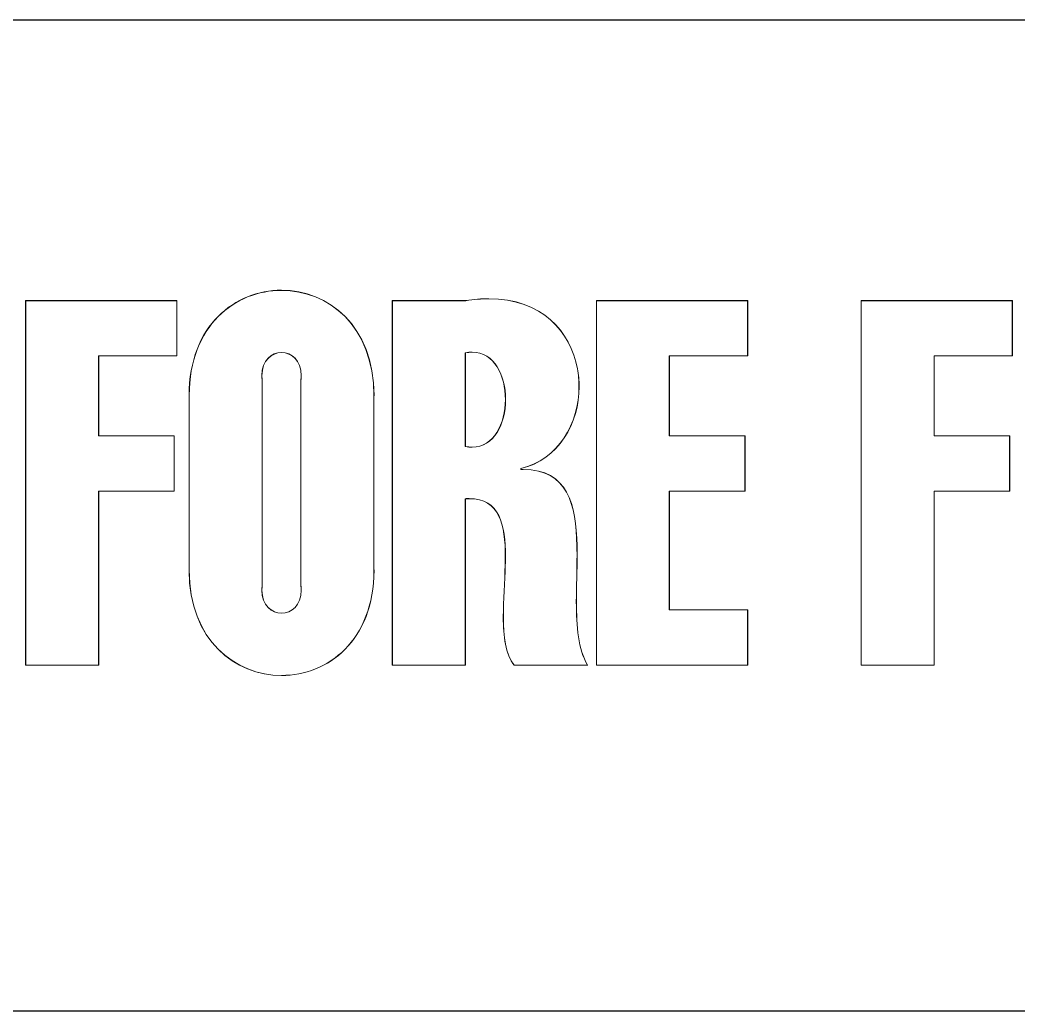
# Model space of a CAD drawing. Header units: millimetres. Extents: x 91 to 221, y -150 to -120.
# Drawn here: x 156.06 to 186.27, y -149.99 to -119.99 of the extents above; entities that cross this region are included whole.
import ezdxf

# ---------------------------------------------------------------- set-up
doc = ezdxf.new("R2010")
doc.units = ezdxf.units.MM
doc.header["$MEASUREMENT"] = 0
doc.layers.add('Layer 1', color=7, linetype='Continuous', lineweight=0)

# ---------------------------------------------------------------- blocks, each defined once
blk = doc.blocks.new('Block_0')
at = {"layer": 'Layer 1'}
h = blk.add_hatch(color=1, dxfattribs=at)
h.dxf.hatch_style = 2
edge = h.paths.add_edge_path()
edge.add_spline(control_points=[(217.318, -149.993), (217.318, -149.993), (217.318, -149.991), (217.318, -149.991), (217.318, -149.991), (155.696, -149.991), (155.696, -149.991), (155.696, -149.991), (94.074, -149.991), (94.074, -149.991), (93.142, -149.991), (92.298, -149.613), (91.687, -149.002), (91.076, -148.391), (90.698, -147.547), (90.698, -146.615), (90.698, -146.615), (90.698, -134.993), (90.698, -134.993), (90.698, -134.993), (90.698, -123.371), (90.698, -123.371), (90.698, -122.438), (91.076, -121.594), (91.687, -120.983), (92.298, -120.372), (93.142, -119.995), (94.074, -119.995), (94.074, -119.995), (155.696, -119.995), (155.696, -119.995), (155.696, -119.995), (217.318, -119.995), (217.318, -119.995), (218.251, -119.995), (219.095, -120.372), (219.705, -120.983), (220.316, -121.594), (220.694, -122.438), (220.694, -123.371), (220.694, -123.371), (220.694, -134.993), (220.694, -134.993), (220.694, -134.993), (220.694, -146.615), (220.694, -146.615), (220.694, -147.547), (220.316, -148.391), (219.705, -149.002), (219.095, -149.613), (218.251, -149.991), (217.318, -149.991), (217.318, -149.991), (217.318, -149.993), (217.318, -149.993), (217.318, -149.993), (217.318, -149.995), (217.318, -149.995), (218.251, -149.995), (219.096, -149.616), (219.708, -149.005), (220.32, -148.393), (220.698, -147.548), (220.698, -146.615), (220.698, -146.615), (220.698, -134.993), (220.698, -134.993), (220.698, -134.993), (220.698, -123.371), (220.698, -123.371), (220.698, -122.437), (220.32, -121.592), (219.708, -120.981), (219.096, -120.369), (218.251, -119.991), (217.318, -119.991), (217.318, -119.991), (155.696, -119.991), (155.696, -119.991), (155.696, -119.991), (94.074, -119.991), (94.074, -119.991), (93.141, -119.991), (92.296, -120.369), (91.684, -120.981), (91.073, -121.592), (90.694, -122.437), (90.694, -123.371), (90.694, -123.371), (90.694, -134.993), (90.694, -134.993), (90.694, -134.993), (90.694, -146.615), (90.694, -146.615), (90.694, -147.548), (91.073, -148.393), (91.684, -149.005), (92.296, -149.616), (93.141, -149.995), (94.074, -149.995), (94.074, -149.995), (155.696, -149.995), (155.696, -149.995), (155.696, -149.995), (217.318, -149.995), (217.318, -149.995), (217.318, -149.995), (217.318, -149.993), (217.318, -149.993)], knot_values=[0, 0, 0, 0, 1, 1, 1, 2, 2, 2, 3, 3, 3, 4, 4, 4, 5, 5, 5, 6, 6, 6, 7, 7, 7, 8, 8, 8, 9, 9, 9, 10, 10, 10, 11, 11, 11, 12, 12, 12, 13, 13, 13, 14, 14, 14, 15, 15, 15, 16, 16, 16, 17, 17, 17, 18, 18, 18, 19, 19, 19, 20, 20, 20, 21, 21, 21, 22, 22, 22, 23, 23, 23, 24, 24, 24, 25, 25, 25, 26, 26, 26, 27, 27, 27, 28, 28, 28, 29, 29, 29, 30, 30, 30, 31, 31, 31, 32, 32, 32, 33, 33, 33, 34, 34, 34, 35, 35, 35, 36, 36, 36, 36], degree=3, periodic=0)
h = blk.add_hatch(color=174, dxfattribs=at)
h.dxf.hatch_style = 2
edge = h.paths.add_edge_path()
edge.add_spline(control_points=[(163.393, -137.105), (163.393, -137.105), (163.392, -137.105), (163.392, -137.105), (163.386, -137.155), (163.383, -137.203), (163.383, -137.249), (163.383, -137.717), (163.681, -137.953), (163.979, -137.953), (163.979, -137.953), (163.98, -137.953), (163.98, -137.953), (164.278, -137.952), (164.575, -137.718), (164.575, -137.25), (164.575, -137.204), (164.572, -137.155), (164.566, -137.104), (164.566, -137.104), (164.566, -137.103), (164.566, -137.103), (164.566, -137.103), (164.565, -137.103), (164.565, -137.103), (164.565, -137.103), (164.565, -137.105), (164.565, -137.105), (164.565, -137.105), (164.566, -137.104), (164.566, -137.104), (164.566, -137.104), (164.565, -137.103), (164.565, -137.103), (164.565, -137.103), (164.565, -137.105), (164.565, -137.105), (164.565, -137.105), (164.566, -137.104), (164.566, -137.104), (164.566, -137.104), (164.566, -137.042), (164.566, -136.931), (164.566, -136.485), (164.566, -135.245), (164.566, -134.005), (164.566, -133.23), (164.566, -132.455), (164.566, -131.874), (164.566, -131.293), (164.566, -130.907), (164.566, -130.906), (164.572, -130.855), (164.575, -130.807), (164.575, -130.761), (164.575, -130.293), (164.277, -130.058), (163.979, -130.058), (163.979, -130.058), (163.978, -130.058), (163.978, -130.058), (163.68, -130.058), (163.383, -130.292), (163.383, -130.761), (163.383, -130.807), (163.385, -130.855), (163.392, -130.906), (163.392, -130.906), (163.392, -131.293), (163.392, -131.874), (163.392, -132.456), (163.392, -133.23), (163.392, -134.005), (163.392, -135.555), (163.392, -137.105), (163.392, -137.105), (163.392, -137.105), (163.393, -137.105), (163.393, -137.105), (163.393, -137.105), (163.395, -137.105), (163.395, -137.105), (163.395, -137.105), (163.395, -135.555), (163.395, -134.005), (163.395, -133.23), (163.395, -132.455), (163.395, -131.874), (163.395, -131.584), (163.395, -131.342), (163.395, -131.172), (163.395, -131.087), (163.395, -131.021), (163.395, -130.975), (163.395, -130.975), (163.395, -130.924), (163.395, -130.924), (163.395, -130.924), (163.395, -130.91), (163.395, -130.91), (163.395, -130.91), (163.395, -130.907), (163.395, -130.907), (163.395, -130.907), (163.395, -130.906), (163.395, -130.906), (163.395, -130.906), (163.395, -130.906), (163.395, -130.906), (163.395, -130.906), (163.395, -130.906), (163.395, -130.906), (163.395, -130.906), (163.393, -130.906), (163.393, -130.906), (163.393, -130.906), (163.395, -130.906), (163.395, -130.906), (163.395, -130.906), (163.395, -130.906), (163.395, -130.906), (163.395, -130.906), (163.393, -130.906), (163.393, -130.906), (163.393, -130.906), (163.395, -130.906), (163.395, -130.906), (163.395, -130.906), (163.393, -130.906), (163.393, -130.906), (163.393, -130.906), (163.395, -130.906), (163.395, -130.906), (163.395, -130.906), (163.395, -130.906), (163.395, -130.906), (163.395, -130.906), (163.393, -130.906), (163.393, -130.906), (163.393, -130.906), (163.395, -130.906), (163.395, -130.906), (163.389, -130.855), (163.386, -130.807), (163.386, -130.761), (163.386, -130.294), (163.682, -130.061), (163.978, -130.061), (163.978, -130.061), (163.979, -130.061), (163.979, -130.061), (164.275, -130.062), (164.572, -130.295), (164.572, -130.761), (164.572, -130.807), (164.569, -130.855), (164.563, -130.905), (164.563, -130.907), (164.563, -131.293), (164.563, -131.874), (164.563, -132.455), (164.563, -133.23), (164.563, -134.005), (164.563, -135.245), (164.563, -136.485), (164.563, -136.931), (164.563, -136.987), (164.563, -137.03), (164.563, -137.06), (164.563, -137.06), (164.563, -137.093), (164.563, -137.093), (164.563, -137.093), (164.563, -137.102), (164.563, -137.102), (164.563, -137.102), (164.563, -137.104), (164.563, -137.104), (164.563, -137.104), (164.563, -137.105), (164.563, -137.105), (164.563, -137.105), (164.563, -137.105), (164.563, -137.105), (164.563, -137.105), (164.563, -137.105), (164.563, -137.105), (164.563, -137.105), (164.563, -137.105), (164.563, -137.105), (164.563, -137.105), (164.563, -137.105), (164.563, -137.105), (164.563, -137.105), (164.563, -137.105), (164.563, -137.105), (164.563, -137.105), (164.563, -137.105), (164.563, -137.105), (164.563, -137.105), (164.565, -137.106), (164.565, -137.106), (164.565, -137.106), (164.565, -137.105), (164.565, -137.105), (164.565, -137.105), (164.563, -137.105), (164.563, -137.105), (164.569, -137.155), (164.572, -137.204), (164.572, -137.25), (164.572, -137.717), (164.276, -137.949), (163.98, -137.949), (163.98, -137.949), (163.979, -137.949), (163.979, -137.949), (163.683, -137.949), (163.386, -137.715), (163.386, -137.249), (163.386, -137.203), (163.389, -137.155), (163.395, -137.105), (163.395, -137.105), (163.393, -137.105), (163.393, -137.105)], knot_values=[0, 0, 0, 0, 1, 1, 1, 2, 2, 2, 3, 3, 3, 4, 4, 4, 5, 5, 5, 6, 6, 6, 7, 7, 7, 8, 8, 8, 9, 9, 9, 10, 10, 10, 11, 11, 11, 12, 12, 12, 13, 13, 13, 14, 14, 14, 15, 15, 15, 16, 16, 16, 17, 17, 17, 18, 18, 18, 19, 19, 19, 20, 20, 20, 21, 21, 21, 22, 22, 22, 23, 23, 23, 24, 24, 24, 25, 25, 25, 26, 26, 26, 27, 27, 27, 28, 28, 28, 29, 29, 29, 30, 30, 30, 31, 31, 31, 32, 32, 32, 33, 33, 33, 34, 34, 34, 35, 35, 35, 36, 36, 36, 37, 37, 37, 38, 38, 38, 39, 39, 39, 40, 40, 40, 41, 41, 41, 42, 42, 42, 43, 43, 43, 44, 44, 44, 45, 45, 45, 46, 46, 46, 47, 47, 47, 48, 48, 48, 49, 49, 49, 50, 50, 50, 51, 51, 51, 52, 52, 52, 53, 53, 53, 54, 54, 54, 55, 55, 55, 56, 56, 56, 57, 57, 57, 58, 58, 58, 59, 59, 59, 60, 60, 60, 61, 61, 61, 62, 62, 62, 63, 63, 63, 64, 64, 64, 65, 65, 65, 66, 66, 66, 67, 67, 67, 68, 68, 68, 69, 69, 69, 70, 70, 70, 71, 71, 71, 72, 72, 72, 73, 73, 73, 74, 74, 74, 75, 75, 75, 75], degree=3, periodic=0)
edge = h.paths.add_edge_path()
edge.add_spline(control_points=[(166.773, -136.516), (166.773, -136.516), (166.772, -136.516), (166.772, -136.516), (166.773, -136.562), (166.773, -136.607), (166.773, -136.652), (166.773, -137.713), (166.424, -138.509), (165.9, -139.039), (165.376, -139.569), (164.678, -139.834), (163.979, -139.834), (162.582, -139.833), (161.185, -138.773), (161.184, -136.652), (161.184, -136.607), (161.185, -136.562), (161.186, -136.516), (161.186, -136.516), (161.186, -135.261), (161.186, -134.005), (161.186, -133.378), (161.186, -132.75), (161.186, -132.279), (161.186, -131.808), (161.186, -131.495), (161.186, -131.495), (161.185, -131.449), (161.184, -131.403), (161.184, -131.358), (161.184, -130.297), (161.534, -129.502), (162.058, -128.972), (162.582, -128.442), (163.28, -128.177), (163.979, -128.177), (165.376, -128.177), (166.773, -129.238), (166.773, -131.358), (166.773, -131.403), (166.773, -131.448), (166.772, -131.494), (166.772, -131.495), (166.772, -132.75), (166.772, -134.005), (166.772, -135.261), (166.772, -136.516), (166.772, -136.516), (166.772, -136.516), (166.773, -136.516), (166.773, -136.516), (166.773, -136.516), (166.775, -136.516), (166.775, -136.516), (166.775, -136.516), (166.775, -135.261), (166.775, -134.005), (166.775, -132.75), (166.775, -131.495), (166.775, -131.494), (166.776, -131.449), (166.777, -131.403), (166.777, -131.358), (166.777, -129.236), (165.378, -128.174), (163.979, -128.173), (163.279, -128.173), (162.58, -128.438), (162.055, -128.969), (161.531, -129.5), (161.181, -130.296), (161.181, -131.358), (161.181, -131.403), (161.182, -131.449), (161.183, -131.495), (161.183, -131.495), (161.183, -131.808), (161.183, -132.279), (161.183, -132.75), (161.183, -133.378), (161.183, -134.005), (161.183, -135.261), (161.183, -136.516), (161.183, -136.516), (161.182, -136.562), (161.181, -136.607), (161.181, -136.652), (161.181, -138.775), (162.58, -139.837), (163.979, -139.837), (164.679, -139.837), (165.378, -139.572), (165.903, -139.041), (166.427, -138.51), (166.777, -137.714), (166.777, -136.652), (166.777, -136.607), (166.776, -136.562), (166.775, -136.516), (166.775, -136.516), (166.773, -136.516), (166.773, -136.516)], knot_values=[0, 0, 0, 0, 1, 1, 1, 2, 2, 2, 3, 3, 3, 4, 4, 4, 5, 5, 5, 6, 6, 6, 7, 7, 7, 8, 8, 8, 9, 9, 9, 10, 10, 10, 11, 11, 11, 12, 12, 12, 13, 13, 13, 14, 14, 14, 15, 15, 15, 16, 16, 16, 17, 17, 17, 18, 18, 18, 19, 19, 19, 20, 20, 20, 21, 21, 21, 22, 22, 22, 23, 23, 23, 24, 24, 24, 25, 25, 25, 26, 26, 26, 27, 27, 27, 28, 28, 28, 29, 29, 29, 30, 30, 30, 31, 31, 31, 32, 32, 32, 33, 33, 33, 34, 34, 34, 34], degree=3, periodic=0)
h = blk.add_hatch(color=174, dxfattribs=at)
h.dxf.hatch_style = 2
h.paths.add_polyline_path([(156.234, -139.522), (156.235, -139.522), (156.235, -134.005), (156.235, -128.49), (158.523, -128.49), (160.81, -128.49), (160.81, -129.325), (160.81, -130.16), (159.627, -130.16), (158.441, -130.16), (158.441, -131.371), (158.441, -132.581), (159.587, -132.581), (160.73, -132.581), (160.73, -133.416), (160.73, -134.252), (159.587, -134.252), (158.441, -134.252), (158.441, -136.888), (158.441, -139.521), (157.338, -139.521), (156.234, -139.521), (156.234, -139.522), (156.235, -139.522), (156.234, -139.522), (156.234, -139.524), (157.338, -139.524), (158.444, -139.524), (158.444, -136.888), (158.444, -134.255), (159.587, -134.255), (160.733, -134.255), (160.733, -133.416), (160.733, -132.578), (159.587, -132.578), (158.444, -132.578), (158.444, -131.371), (158.444, -130.164), (159.627, -130.164), (160.813, -130.164), (160.813, -129.325), (160.813, -128.486), (158.523, -128.486), (156.232, -128.486), (156.232, -134.005), (156.232, -139.524), (156.234, -139.524)])
h = blk.add_hatch(color=174, dxfattribs=at)
h.dxf.hatch_style = 2
edge = h.paths.add_edge_path()
edge.add_spline(control_points=[(169.542, -132.905), (169.542, -132.905), (169.542, -132.907), (169.542, -132.907), (169.612, -132.92), (169.679, -132.927), (169.744, -132.927), (170.416, -132.927), (170.757, -132.207), (170.76, -131.488), (170.76, -131.488), (170.76, -131.479), (170.76, -131.479), (170.759, -130.762), (170.424, -130.047), (169.745, -130.047), (169.681, -130.047), (169.613, -130.053), (169.542, -130.067), (169.542, -130.067), (169.54, -130.067), (169.54, -130.067), (169.54, -130.067), (169.54, -131.487), (169.54, -131.487), (169.54, -131.487), (169.54, -132.906), (169.54, -132.906), (169.54, -132.906), (169.542, -132.907), (169.542, -132.907), (169.542, -132.907), (169.542, -132.905), (169.542, -132.905), (169.542, -132.905), (169.544, -132.905), (169.544, -132.905), (169.544, -132.905), (169.544, -131.487), (169.544, -131.487), (169.544, -131.487), (169.544, -130.069), (169.544, -130.069), (169.544, -130.069), (169.542, -130.069), (169.542, -130.069), (169.542, -130.069), (169.542, -130.071), (169.542, -130.071), (169.613, -130.057), (169.681, -130.051), (169.745, -130.051), (170.421, -130.052), (170.756, -130.763), (170.756, -131.479), (170.756, -131.479), (170.756, -131.488), (170.756, -131.488), (170.753, -132.206), (170.413, -132.924), (169.744, -132.923), (169.68, -132.923), (169.612, -132.917), (169.542, -132.903), (169.542, -132.903), (169.542, -132.905), (169.542, -132.905), (169.542, -132.905), (169.544, -132.905), (169.544, -132.905), (169.544, -132.905), (169.542, -132.905), (169.542, -132.905)], knot_values=[0, 0, 0, 0, 1, 1, 1, 2, 2, 2, 3, 3, 3, 4, 4, 4, 5, 5, 5, 6, 6, 6, 7, 7, 7, 8, 8, 8, 9, 9, 9, 10, 10, 10, 11, 11, 11, 12, 12, 12, 13, 13, 13, 14, 14, 14, 15, 15, 15, 16, 16, 16, 17, 17, 17, 18, 18, 18, 19, 19, 19, 20, 20, 20, 21, 21, 21, 22, 22, 22, 23, 23, 23, 24, 24, 24, 24], degree=3, periodic=0)
edge = h.paths.add_edge_path()
edge.add_spline(control_points=[(167.333, -139.522), (167.333, -139.522), (167.335, -139.522), (167.335, -139.522), (167.335, -139.522), (167.335, -134.005), (167.335, -134.005), (167.335, -134.005), (167.335, -128.49), (167.335, -128.49), (167.335, -128.49), (168.444, -128.49), (168.444, -128.49), (168.444, -128.49), (169.556, -128.49), (169.556, -128.49), (169.801, -128.451), (170.033, -128.433), (170.251, -128.433), (171.86, -128.433), (172.725, -129.429), (172.933, -130.549), (172.966, -130.727), (172.982, -130.909), (172.982, -131.09), (172.982, -132.201), (172.368, -133.298), (171.218, -133.57), (171.218, -133.57), (171.217, -133.57), (171.217, -133.57), (171.217, -133.57), (171.217, -133.587), (171.217, -133.587), (171.217, -133.587), (171.217, -133.602), (171.217, -133.602), (171.217, -133.602), (171.217, -133.604), (171.217, -133.604), (171.217, -133.604), (171.219, -133.604), (171.219, -133.604), (171.219, -133.604), (171.297, -133.603), (171.297, -133.603), (172.643, -133.603), (172.891, -134.653), (172.919, -135.913), (172.921, -136.005), (172.922, -136.097), (172.922, -136.19), (172.922, -136.654), (172.901, -137.138), (172.901, -137.602), (172.901, -138.352), (172.955, -139.049), (173.24, -139.523), (173.24, -139.523), (173.241, -139.522), (173.241, -139.522), (173.241, -139.522), (173.241, -139.521), (173.241, -139.521), (173.241, -139.521), (172.13, -139.521), (172.13, -139.521), (172.13, -139.521), (171.019, -139.521), (171.019, -139.521), (171.019, -139.521), (171.019, -139.522), (171.019, -139.522), (171.019, -139.522), (171.021, -139.521), (171.021, -139.521), (170.758, -139.191), (170.693, -138.657), (170.693, -138.057), (170.693, -137.555), (170.739, -137.007), (170.752, -136.495), (170.754, -136.409), (170.755, -136.325), (170.755, -136.242), (170.754, -135.269), (170.582, -134.48), (169.656, -134.48), (169.62, -134.48), (169.581, -134.481), (169.542, -134.484), (169.542, -134.484), (169.54, -134.484), (169.54, -134.484), (169.54, -134.484), (169.54, -137.004), (169.54, -137.004), (169.54, -137.004), (169.54, -139.521), (169.54, -139.521), (169.54, -139.521), (168.438, -139.521), (168.438, -139.521), (168.438, -139.521), (167.333, -139.521), (167.333, -139.521), (167.333, -139.521), (167.333, -139.522), (167.333, -139.522), (167.333, -139.522), (167.335, -139.522), (167.335, -139.522), (167.335, -139.522), (167.333, -139.522), (167.333, -139.522), (167.333, -139.522), (167.333, -139.524), (167.333, -139.524), (167.333, -139.524), (168.438, -139.524), (168.438, -139.524), (168.438, -139.524), (169.544, -139.524), (169.544, -139.524), (169.544, -139.524), (169.544, -137.004), (169.544, -137.004), (169.544, -137.004), (169.544, -134.486), (169.544, -134.486), (169.544, -134.486), (169.542, -134.486), (169.542, -134.486), (169.542, -134.486), (169.542, -134.487), (169.542, -134.487), (169.582, -134.485), (169.62, -134.484), (169.656, -134.484), (170.579, -134.485), (170.751, -135.269), (170.752, -136.242), (170.752, -136.325), (170.75, -136.409), (170.748, -136.494), (170.735, -137.007), (170.69, -137.555), (170.69, -138.057), (170.69, -138.657), (170.755, -139.192), (171.018, -139.523), (171.018, -139.523), (171.018, -139.524), (171.018, -139.524), (171.018, -139.524), (172.13, -139.524), (172.13, -139.524), (172.13, -139.524), (173.245, -139.524), (173.245, -139.524), (173.245, -139.524), (173.243, -139.521), (173.243, -139.521), (172.959, -139.049), (172.905, -138.352), (172.905, -137.602), (172.905, -137.138), (172.925, -136.654), (172.925, -136.19), (172.925, -136.097), (172.924, -136.005), (172.922, -135.913), (172.895, -134.653), (172.645, -133.599), (171.297, -133.599), (171.297, -133.599), (171.219, -133.601), (171.219, -133.601), (171.219, -133.601), (171.219, -133.602), (171.219, -133.602), (171.219, -133.602), (171.221, -133.602), (171.221, -133.602), (171.221, -133.602), (171.221, -133.587), (171.221, -133.587), (171.221, -133.587), (171.221, -133.571), (171.221, -133.571), (171.221, -133.571), (171.219, -133.571), (171.219, -133.571), (171.219, -133.571), (171.219, -133.573), (171.219, -133.573), (172.371, -133.301), (172.986, -132.202), (172.986, -131.09), (172.986, -130.909), (172.969, -130.727), (172.936, -130.548), (172.728, -129.427), (171.861, -128.429), (170.251, -128.429), (170.033, -128.429), (169.801, -128.448), (169.555, -128.486), (169.555, -128.486), (168.444, -128.486), (168.444, -128.486), (168.444, -128.486), (167.331, -128.486), (167.331, -128.486), (167.331, -128.486), (167.331, -134.005), (167.331, -134.005), (167.331, -134.005), (167.331, -139.524), (167.331, -139.524), (167.331, -139.524), (167.333, -139.524), (167.333, -139.524), (167.333, -139.524), (167.333, -139.522), (167.333, -139.522)], knot_values=[0, 0, 0, 0, 1, 1, 1, 2, 2, 2, 3, 3, 3, 4, 4, 4, 5, 5, 5, 6, 6, 6, 7, 7, 7, 8, 8, 8, 9, 9, 9, 10, 10, 10, 11, 11, 11, 12, 12, 12, 13, 13, 13, 14, 14, 14, 15, 15, 15, 16, 16, 16, 17, 17, 17, 18, 18, 18, 19, 19, 19, 20, 20, 20, 21, 21, 21, 22, 22, 22, 23, 23, 23, 24, 24, 24, 25, 25, 25, 26, 26, 26, 27, 27, 27, 28, 28, 28, 29, 29, 29, 30, 30, 30, 31, 31, 31, 32, 32, 32, 33, 33, 33, 34, 34, 34, 35, 35, 35, 36, 36, 36, 37, 37, 37, 38, 38, 38, 39, 39, 39, 40, 40, 40, 41, 41, 41, 42, 42, 42, 43, 43, 43, 44, 44, 44, 45, 45, 45, 46, 46, 46, 47, 47, 47, 48, 48, 48, 49, 49, 49, 50, 50, 50, 51, 51, 51, 52, 52, 52, 53, 53, 53, 54, 54, 54, 55, 55, 55, 56, 56, 56, 57, 57, 57, 58, 58, 58, 59, 59, 59, 60, 60, 60, 61, 61, 61, 62, 62, 62, 63, 63, 63, 64, 64, 64, 65, 65, 65, 66, 66, 66, 67, 67, 67, 68, 68, 68, 69, 69, 69, 70, 70, 70, 71, 71, 71, 72, 72, 72, 73, 73, 73, 74, 74, 74, 75, 75, 75, 75], degree=3, periodic=0)
h = blk.add_hatch(color=174, dxfattribs=at)
h.dxf.hatch_style = 2
h.paths.add_polyline_path([(173.509, -139.522), (173.511, -139.522), (173.511, -134.005), (173.511, -128.49), (175.797, -128.49), (178.084, -128.49), (178.084, -129.325), (178.084, -130.16), (176.902, -130.16), (175.716, -130.16), (175.716, -131.371), (175.716, -132.581), (176.862, -132.581), (178.005, -132.581), (178.005, -133.416), (178.005, -134.252), (176.862, -134.252), (175.716, -134.252), (175.716, -136.051), (175.716, -137.85), (176.902, -137.85), (178.084, -137.85), (178.084, -138.686), (178.084, -139.521), (175.797, -139.521), (173.509, -139.521), (173.509, -139.522), (173.511, -139.522), (173.509, -139.522), (173.509, -139.524), (175.797, -139.524), (178.088, -139.524), (178.088, -138.686), (178.088, -137.847), (176.902, -137.847), (175.719, -137.847), (175.719, -136.051), (175.719, -134.255), (176.862, -134.255), (178.008, -134.255), (178.008, -133.416), (178.008, -132.578), (176.862, -132.578), (175.719, -132.578), (175.719, -131.371), (175.719, -130.164), (176.902, -130.164), (178.088, -130.164), (178.088, -129.325), (178.088, -128.486), (175.797, -128.486), (173.507, -128.486), (173.507, -134.005), (173.507, -139.524), (173.509, -139.524)])
h = blk.add_hatch(color=174, dxfattribs=at)
h.dxf.hatch_style = 2
h.paths.add_polyline_path([(181.521, -139.522), (181.522, -139.522), (181.522, -134.005), (181.522, -128.49), (183.809, -128.49), (186.096, -128.49), (186.096, -129.325), (186.096, -130.16), (184.914, -130.16), (183.728, -130.16), (183.728, -131.371), (183.728, -132.581), (184.874, -132.581), (186.017, -132.581), (186.017, -133.416), (186.017, -134.252), (184.874, -134.252), (183.728, -134.252), (183.728, -136.888), (183.728, -139.521), (182.625, -139.521), (181.521, -139.521), (181.521, -139.522), (181.522, -139.522), (181.521, -139.522), (181.521, -139.524), (182.625, -139.524), (183.731, -139.524), (183.731, -136.888), (183.731, -134.255), (184.874, -134.255), (186.02, -134.255), (186.02, -133.416), (186.02, -132.578), (184.874, -132.578), (183.731, -132.578), (183.731, -131.371), (183.731, -130.164), (184.914, -130.164), (186.1, -130.164), (186.1, -129.325), (186.1, -128.486), (183.809, -128.486), (181.519, -128.486), (181.519, -134.005), (181.519, -139.524), (181.521, -139.524)])
for points in [[(156.234, -139.522), (156.235, -139.522), (156.235, -134.005), (156.235, -128.49), (158.523, -128.49), (160.81, -128.49), (160.81, -129.325), (160.81, -130.16), (159.627, -130.16), (158.441, -130.16), (158.441, -131.371), (158.441, -132.581), (159.587, -132.581), (160.73, -132.581), (160.73, -133.416), (160.73, -134.252), (159.587, -134.252), (158.441, -134.252), (158.441, -136.888), (158.441, -139.521), (157.338, -139.521), (156.234, -139.521), (156.234, -139.522), (156.235, -139.522), (156.234, -139.522), (156.234, -139.524), (157.338, -139.524), (158.444, -139.524), (158.444, -136.888), (158.444, -134.255), (159.587, -134.255), (160.733, -134.255), (160.733, -133.416), (160.733, -132.578), (159.587, -132.578), (158.444, -132.578), (158.444, -131.371), (158.444, -130.164), (159.627, -130.164), (160.813, -130.164), (160.813, -129.325), (160.813, -128.486), (158.523, -128.486), (156.232, -128.486), (156.232, -134.005), (156.232, -139.524), (156.234, -139.524)], [(173.509, -139.522), (173.511, -139.522), (173.511, -134.005), (173.511, -128.49), (175.797, -128.49), (178.084, -128.49), (178.084, -129.325), (178.084, -130.16), (176.902, -130.16), (175.716, -130.16), (175.716, -131.371), (175.716, -132.581), (176.862, -132.581), (178.005, -132.581), (178.005, -133.416), (178.005, -134.252), (176.862, -134.252), (175.716, -134.252), (175.716, -136.051), (175.716, -137.85), (176.902, -137.85), (178.084, -137.85), (178.084, -138.686), (178.084, -139.521), (175.797, -139.521), (173.509, -139.521), (173.509, -139.522), (173.511, -139.522), (173.509, -139.522), (173.509, -139.524), (175.797, -139.524), (178.088, -139.524), (178.088, -138.686), (178.088, -137.847), (176.902, -137.847), (175.719, -137.847), (175.719, -136.051), (175.719, -134.255), (176.862, -134.255), (178.008, -134.255), (178.008, -133.416), (178.008, -132.578), (176.862, -132.578), (175.719, -132.578), (175.719, -131.371), (175.719, -130.164), (176.902, -130.164), (178.088, -130.164), (178.088, -129.325), (178.088, -128.486), (175.797, -128.486), (173.507, -128.486), (173.507, -134.005), (173.507, -139.524), (173.509, -139.524)], [(181.521, -139.522), (181.522, -139.522), (181.522, -134.005), (181.522, -128.49), (183.809, -128.49), (186.096, -128.49), (186.096, -129.325), (186.096, -130.16), (184.914, -130.16), (183.728, -130.16), (183.728, -131.371), (183.728, -132.581), (184.874, -132.581), (186.017, -132.581), (186.017, -133.416), (186.017, -134.252), (184.874, -134.252), (183.728, -134.252), (183.728, -136.888), (183.728, -139.521), (182.625, -139.521), (181.521, -139.521), (181.521, -139.522), (181.522, -139.522), (181.521, -139.522), (181.521, -139.524), (182.625, -139.524), (183.731, -139.524), (183.731, -136.888), (183.731, -134.255), (184.874, -134.255), (186.02, -134.255), (186.02, -133.416), (186.02, -132.578), (184.874, -132.578), (183.731, -132.578), (183.731, -131.371), (183.731, -130.164), (184.914, -130.164), (186.1, -130.164), (186.1, -129.325), (186.1, -128.486), (183.809, -128.486), (181.519, -128.486), (181.519, -134.005), (181.519, -139.524), (181.521, -139.524)]]:
    blk.add_lwpolyline(points, close=True, dxfattribs=at)
for points, knots in [([(217.318, -149.993), (217.318, -149.993), (217.318, -149.991), (217.318, -149.991), (217.318, -149.991), (155.696, -149.991), (155.696, -149.991), (155.696, -149.991), (94.074, -149.991), (94.074, -149.991), (93.142, -149.991), (92.298, -149.613), (91.687, -149.002), (91.076, -148.391), (90.698, -147.547), (90.698, -146.615), (90.698, -146.615), (90.698, -134.993), (90.698, -134.993), (90.698, -134.993), (90.698, -123.371), (90.698, -123.371), (90.698, -122.438), (91.076, -121.594), (91.687, -120.983), (92.298, -120.372), (93.142, -119.995), (94.074, -119.995), (94.074, -119.995), (155.696, -119.995), (155.696, -119.995), (155.696, -119.995), (217.318, -119.995), (217.318, -119.995), (218.251, -119.995), (219.095, -120.372), (219.705, -120.983), (220.316, -121.594), (220.694, -122.438), (220.694, -123.371), (220.694, -123.371), (220.694, -134.993), (220.694, -134.993), (220.694, -134.993), (220.694, -146.615), (220.694, -146.615), (220.694, -147.547), (220.316, -148.391), (219.705, -149.002), (219.095, -149.613), (218.251, -149.991), (217.318, -149.991), (217.318, -149.991), (217.318, -149.993), (217.318, -149.993), (217.318, -149.993), (217.318, -149.995), (217.318, -149.995), (218.251, -149.995), (219.096, -149.616), (219.708, -149.005), (220.32, -148.393), (220.698, -147.548), (220.698, -146.615), (220.698, -146.615), (220.698, -134.993), (220.698, -134.993), (220.698, -134.993), (220.698, -123.371), (220.698, -123.371), (220.698, -122.437), (220.32, -121.592), (219.708, -120.981), (219.096, -120.369), (218.251, -119.991), (217.318, -119.991), (217.318, -119.991), (155.696, -119.991), (155.696, -119.991), (155.696, -119.991), (94.074, -119.991), (94.074, -119.991), (93.141, -119.991), (92.296, -120.369), (91.684, -120.981), (91.073, -121.592), (90.694, -122.437), (90.694, -123.371), (90.694, -123.371), (90.694, -134.993), (90.694, -134.993), (90.694, -134.993), (90.694, -146.615), (90.694, -146.615), (90.694, -147.548), (91.073, -148.393), (91.684, -149.005), (92.296, -149.616), (93.141, -149.995), (94.074, -149.995), (94.074, -149.995), (155.696, -149.995), (155.696, -149.995), (155.696, -149.995), (217.318, -149.995), (217.318, -149.995), (217.318, -149.995), (217.318, -149.993), (217.318, -149.993)], [0, 0, 0, 0, 1, 1, 1, 2, 2, 2, 3, 3, 3, 4, 4, 4, 5, 5, 5, 6, 6, 6, 7, 7, 7, 8, 8, 8, 9, 9, 9, 10, 10, 10, 11, 11, 11, 12, 12, 12, 13, 13, 13, 14, 14, 14, 15, 15, 15, 16, 16, 16, 17, 17, 17, 18, 18, 18, 19, 19, 19, 20, 20, 20, 21, 21, 21, 22, 22, 22, 23, 23, 23, 24, 24, 24, 25, 25, 25, 26, 26, 26, 27, 27, 27, 28, 28, 28, 29, 29, 29, 30, 30, 30, 31, 31, 31, 32, 32, 32, 33, 33, 33, 34, 34, 34, 35, 35, 35, 36, 36, 36, 36]), ([(166.773, -136.516), (166.773, -136.516), (166.772, -136.516), (166.772, -136.516), (166.773, -136.562), (166.773, -136.607), (166.773, -136.652), (166.773, -137.713), (166.424, -138.509), (165.9, -139.039), (165.376, -139.569), (164.678, -139.834), (163.979, -139.834), (162.582, -139.833), (161.185, -138.773), (161.184, -136.652), (161.184, -136.607), (161.185, -136.562), (161.186, -136.516), (161.186, -136.516), (161.186, -135.261), (161.186, -134.005), (161.186, -133.378), (161.186, -132.75), (161.186, -132.279), (161.186, -131.808), (161.186, -131.495), (161.186, -131.495), (161.185, -131.449), (161.184, -131.403), (161.184, -131.358), (161.184, -130.297), (161.534, -129.502), (162.058, -128.972), (162.582, -128.442), (163.28, -128.177), (163.979, -128.177), (165.376, -128.177), (166.773, -129.238), (166.773, -131.358), (166.773, -131.403), (166.773, -131.448), (166.772, -131.494), (166.772, -131.495), (166.772, -132.75), (166.772, -134.005), (166.772, -135.261), (166.772, -136.516), (166.772, -136.516), (166.772, -136.516), (166.773, -136.516), (166.773, -136.516), (166.773, -136.516), (166.775, -136.516), (166.775, -136.516), (166.775, -136.516), (166.775, -135.261), (166.775, -134.005), (166.775, -132.75), (166.775, -131.495), (166.775, -131.494), (166.776, -131.449), (166.777, -131.403), (166.777, -131.358), (166.777, -129.236), (165.378, -128.174), (163.979, -128.173), (163.279, -128.173), (162.58, -128.438), (162.055, -128.969), (161.531, -129.5), (161.181, -130.296), (161.181, -131.358), (161.181, -131.403), (161.182, -131.449), (161.183, -131.495), (161.183, -131.495), (161.183, -131.808), (161.183, -132.279), (161.183, -132.75), (161.183, -133.378), (161.183, -134.005), (161.183, -135.261), (161.183, -136.516), (161.183, -136.516), (161.182, -136.562), (161.181, -136.607), (161.181, -136.652), (161.181, -138.775), (162.58, -139.837), (163.979, -139.837), (164.679, -139.837), (165.378, -139.572), (165.903, -139.041), (166.427, -138.51), (166.777, -137.714), (166.777, -136.652), (166.777, -136.607), (166.776, -136.562), (166.775, -136.516), (166.775, -136.516), (166.773, -136.516), (166.773, -136.516)], [0, 0, 0, 0, 1, 1, 1, 2, 2, 2, 3, 3, 3, 4, 4, 4, 5, 5, 5, 6, 6, 6, 7, 7, 7, 8, 8, 8, 9, 9, 9, 10, 10, 10, 11, 11, 11, 12, 12, 12, 13, 13, 13, 14, 14, 14, 15, 15, 15, 16, 16, 16, 17, 17, 17, 18, 18, 18, 19, 19, 19, 20, 20, 20, 21, 21, 21, 22, 22, 22, 23, 23, 23, 24, 24, 24, 25, 25, 25, 26, 26, 26, 27, 27, 27, 28, 28, 28, 29, 29, 29, 30, 30, 30, 31, 31, 31, 32, 32, 32, 33, 33, 33, 34, 34, 34, 34]), ([(167.333, -139.522), (167.333, -139.522), (167.335, -139.522), (167.335, -139.522), (167.335, -139.522), (167.335, -134.005), (167.335, -134.005), (167.335, -134.005), (167.335, -128.49), (167.335, -128.49), (167.335, -128.49), (168.444, -128.49), (168.444, -128.49), (168.444, -128.49), (169.556, -128.49), (169.556, -128.49), (169.801, -128.451), (170.033, -128.433), (170.251, -128.433), (171.86, -128.433), (172.725, -129.429), (172.933, -130.549), (172.966, -130.727), (172.982, -130.909), (172.982, -131.09), (172.982, -132.201), (172.368, -133.298), (171.218, -133.57), (171.218, -133.57), (171.217, -133.57), (171.217, -133.57), (171.217, -133.57), (171.217, -133.587), (171.217, -133.587), (171.217, -133.587), (171.217, -133.602), (171.217, -133.602), (171.217, -133.602), (171.217, -133.604), (171.217, -133.604), (171.217, -133.604), (171.219, -133.604), (171.219, -133.604), (171.219, -133.604), (171.297, -133.603), (171.297, -133.603), (172.643, -133.603), (172.891, -134.653), (172.919, -135.913), (172.921, -136.005), (172.922, -136.097), (172.922, -136.19), (172.922, -136.654), (172.901, -137.138), (172.901, -137.602), (172.901, -138.352), (172.955, -139.049), (173.24, -139.523), (173.24, -139.523), (173.241, -139.522), (173.241, -139.522), (173.241, -139.522), (173.241, -139.521), (173.241, -139.521), (173.241, -139.521), (172.13, -139.521), (172.13, -139.521), (172.13, -139.521), (171.019, -139.521), (171.019, -139.521), (171.019, -139.521), (171.019, -139.522), (171.019, -139.522), (171.019, -139.522), (171.021, -139.521), (171.021, -139.521), (170.758, -139.191), (170.693, -138.657), (170.693, -138.057), (170.693, -137.555), (170.739, -137.007), (170.752, -136.495), (170.754, -136.409), (170.755, -136.325), (170.755, -136.242), (170.754, -135.269), (170.582, -134.48), (169.656, -134.48), (169.62, -134.48), (169.581, -134.481), (169.542, -134.484), (169.542, -134.484), (169.54, -134.484), (169.54, -134.484), (169.54, -134.484), (169.54, -137.004), (169.54, -137.004), (169.54, -137.004), (169.54, -139.521), (169.54, -139.521), (169.54, -139.521), (168.438, -139.521), (168.438, -139.521), (168.438, -139.521), (167.333, -139.521), (167.333, -139.521), (167.333, -139.521), (167.333, -139.522), (167.333, -139.522), (167.333, -139.522), (167.335, -139.522), (167.335, -139.522), (167.335, -139.522), (167.333, -139.522), (167.333, -139.522), (167.333, -139.522), (167.333, -139.524), (167.333, -139.524), (167.333, -139.524), (168.438, -139.524), (168.438, -139.524), (168.438, -139.524), (169.544, -139.524), (169.544, -139.524), (169.544, -139.524), (169.544, -137.004), (169.544, -137.004), (169.544, -137.004), (169.544, -134.486), (169.544, -134.486), (169.544, -134.486), (169.542, -134.486), (169.542, -134.486), (169.542, -134.486), (169.542, -134.487), (169.542, -134.487), (169.582, -134.485), (169.62, -134.484), (169.656, -134.484), (170.579, -134.485), (170.751, -135.269), (170.752, -136.242), (170.752, -136.325), (170.75, -136.409), (170.748, -136.494), (170.735, -137.007), (170.69, -137.555), (170.69, -138.057), (170.69, -138.657), (170.755, -139.192), (171.018, -139.523), (171.018, -139.523), (171.018, -139.524), (171.018, -139.524), (171.018, -139.524), (172.13, -139.524), (172.13, -139.524), (172.13, -139.524), (173.245, -139.524), (173.245, -139.524), (173.245, -139.524), (173.243, -139.521), (173.243, -139.521), (172.959, -139.049), (172.905, -138.352), (172.905, -137.602), (172.905, -137.138), (172.925, -136.654), (172.925, -136.19), (172.925, -136.097), (172.924, -136.005), (172.922, -135.913), (172.895, -134.653), (172.645, -133.599), (171.297, -133.599), (171.297, -133.599), (171.219, -133.601), (171.219, -133.601), (171.219, -133.601), (171.219, -133.602), (171.219, -133.602), (171.219, -133.602), (171.221, -133.602), (171.221, -133.602), (171.221, -133.602), (171.221, -133.587), (171.221, -133.587), (171.221, -133.587), (171.221, -133.571), (171.221, -133.571), (171.221, -133.571), (171.219, -133.571), (171.219, -133.571), (171.219, -133.571), (171.219, -133.573), (171.219, -133.573), (172.371, -133.301), (172.986, -132.202), (172.986, -131.09), (172.986, -130.909), (172.969, -130.727), (172.936, -130.548), (172.728, -129.427), (171.861, -128.429), (170.251, -128.429), (170.033, -128.429), (169.801, -128.448), (169.555, -128.486), (169.555, -128.486), (168.444, -128.486), (168.444, -128.486), (168.444, -128.486), (167.331, -128.486), (167.331, -128.486), (167.331, -128.486), (167.331, -134.005), (167.331, -134.005), (167.331, -134.005), (167.331, -139.524), (167.331, -139.524), (167.331, -139.524), (167.333, -139.524), (167.333, -139.524), (167.333, -139.524), (167.333, -139.522), (167.333, -139.522)], [0, 0, 0, 0, 1, 1, 1, 2, 2, 2, 3, 3, 3, 4, 4, 4, 5, 5, 5, 6, 6, 6, 7, 7, 7, 8, 8, 8, 9, 9, 9, 10, 10, 10, 11, 11, 11, 12, 12, 12, 13, 13, 13, 14, 14, 14, 15, 15, 15, 16, 16, 16, 17, 17, 17, 18, 18, 18, 19, 19, 19, 20, 20, 20, 21, 21, 21, 22, 22, 22, 23, 23, 23, 24, 24, 24, 25, 25, 25, 26, 26, 26, 27, 27, 27, 28, 28, 28, 29, 29, 29, 30, 30, 30, 31, 31, 31, 32, 32, 32, 33, 33, 33, 34, 34, 34, 35, 35, 35, 36, 36, 36, 37, 37, 37, 38, 38, 38, 39, 39, 39, 40, 40, 40, 41, 41, 41, 42, 42, 42, 43, 43, 43, 44, 44, 44, 45, 45, 45, 46, 46, 46, 47, 47, 47, 48, 48, 48, 49, 49, 49, 50, 50, 50, 51, 51, 51, 52, 52, 52, 53, 53, 53, 54, 54, 54, 55, 55, 55, 56, 56, 56, 57, 57, 57, 58, 58, 58, 59, 59, 59, 60, 60, 60, 61, 61, 61, 62, 62, 62, 63, 63, 63, 64, 64, 64, 65, 65, 65, 66, 66, 66, 67, 67, 67, 68, 68, 68, 69, 69, 69, 70, 70, 70, 71, 71, 71, 72, 72, 72, 73, 73, 73, 74, 74, 74, 75, 75, 75, 75]), ([(163.393, -137.105), (163.393, -137.105), (163.392, -137.105), (163.392, -137.105), (163.386, -137.155), (163.383, -137.203), (163.383, -137.249), (163.383, -137.717), (163.681, -137.953), (163.979, -137.953), (163.979, -137.953), (163.98, -137.953), (163.98, -137.953), (164.278, -137.952), (164.575, -137.718), (164.575, -137.25), (164.575, -137.204), (164.572, -137.155), (164.566, -137.104), (164.566, -137.104), (164.566, -137.103), (164.566, -137.103), (164.566, -137.103), (164.565, -137.103), (164.565, -137.103), (164.565, -137.103), (164.565, -137.105), (164.565, -137.105), (164.565, -137.105), (164.566, -137.104), (164.566, -137.104), (164.566, -137.104), (164.565, -137.103), (164.565, -137.103), (164.565, -137.103), (164.565, -137.105), (164.565, -137.105), (164.565, -137.105), (164.566, -137.104), (164.566, -137.104), (164.566, -137.104), (164.566, -137.042), (164.566, -136.931), (164.566, -136.485), (164.566, -135.245), (164.566, -134.005), (164.566, -133.23), (164.566, -132.455), (164.566, -131.874), (164.566, -131.293), (164.566, -130.907), (164.566, -130.906), (164.572, -130.855), (164.575, -130.807), (164.575, -130.761), (164.575, -130.293), (164.277, -130.058), (163.979, -130.058), (163.979, -130.058), (163.978, -130.058), (163.978, -130.058), (163.68, -130.058), (163.383, -130.292), (163.383, -130.761), (163.383, -130.807), (163.385, -130.855), (163.392, -130.906), (163.392, -130.906), (163.392, -131.293), (163.392, -131.874), (163.392, -132.456), (163.392, -133.23), (163.392, -134.005), (163.392, -135.555), (163.392, -137.105), (163.392, -137.105), (163.392, -137.105), (163.393, -137.105), (163.393, -137.105), (163.393, -137.105), (163.395, -137.105), (163.395, -137.105), (163.395, -137.105), (163.395, -135.555), (163.395, -134.005), (163.395, -133.23), (163.395, -132.455), (163.395, -131.874), (163.395, -131.584), (163.395, -131.342), (163.395, -131.172), (163.395, -131.087), (163.395, -131.021), (163.395, -130.975), (163.395, -130.975), (163.395, -130.924), (163.395, -130.924), (163.395, -130.924), (163.395, -130.91), (163.395, -130.91), (163.395, -130.91), (163.395, -130.907), (163.395, -130.907), (163.395, -130.907), (163.395, -130.906), (163.395, -130.906), (163.395, -130.906), (163.395, -130.906), (163.395, -130.906), (163.395, -130.906), (163.395, -130.906), (163.395, -130.906), (163.395, -130.906), (163.393, -130.906), (163.393, -130.906), (163.393, -130.906), (163.395, -130.906), (163.395, -130.906), (163.395, -130.906), (163.395, -130.906), (163.395, -130.906), (163.395, -130.906), (163.393, -130.906), (163.393, -130.906), (163.393, -130.906), (163.395, -130.906), (163.395, -130.906), (163.395, -130.906), (163.393, -130.906), (163.393, -130.906), (163.393, -130.906), (163.395, -130.906), (163.395, -130.906), (163.395, -130.906), (163.395, -130.906), (163.395, -130.906), (163.395, -130.906), (163.393, -130.906), (163.393, -130.906), (163.393, -130.906), (163.395, -130.906), (163.395, -130.906), (163.389, -130.855), (163.386, -130.807), (163.386, -130.761), (163.386, -130.294), (163.682, -130.061), (163.978, -130.061), (163.978, -130.061), (163.979, -130.061), (163.979, -130.061), (164.275, -130.062), (164.572, -130.295), (164.572, -130.761), (164.572, -130.807), (164.569, -130.855), (164.563, -130.905), (164.563, -130.907), (164.563, -131.293), (164.563, -131.874), (164.563, -132.455), (164.563, -133.23), (164.563, -134.005), (164.563, -135.245), (164.563, -136.485), (164.563, -136.931), (164.563, -136.987), (164.563, -137.03), (164.563, -137.06), (164.563, -137.06), (164.563, -137.093), (164.563, -137.093), (164.563, -137.093), (164.563, -137.102), (164.563, -137.102), (164.563, -137.102), (164.563, -137.104), (164.563, -137.104), (164.563, -137.104), (164.563, -137.105), (164.563, -137.105), (164.563, -137.105), (164.563, -137.105), (164.563, -137.105), (164.563, -137.105), (164.563, -137.105), (164.563, -137.105), (164.563, -137.105), (164.563, -137.105), (164.563, -137.105), (164.563, -137.105), (164.563, -137.105), (164.563, -137.105), (164.563, -137.105), (164.563, -137.105), (164.563, -137.105), (164.563, -137.105), (164.563, -137.105), (164.563, -137.105), (164.563, -137.105), (164.565, -137.106), (164.565, -137.106), (164.565, -137.106), (164.565, -137.105), (164.565, -137.105), (164.565, -137.105), (164.563, -137.105), (164.563, -137.105), (164.569, -137.155), (164.572, -137.204), (164.572, -137.25), (164.572, -137.717), (164.276, -137.949), (163.98, -137.949), (163.98, -137.949), (163.979, -137.949), (163.979, -137.949), (163.683, -137.949), (163.386, -137.715), (163.386, -137.249), (163.386, -137.203), (163.389, -137.155), (163.395, -137.105), (163.395, -137.105), (163.393, -137.105), (163.393, -137.105)], [0, 0, 0, 0, 1, 1, 1, 2, 2, 2, 3, 3, 3, 4, 4, 4, 5, 5, 5, 6, 6, 6, 7, 7, 7, 8, 8, 8, 9, 9, 9, 10, 10, 10, 11, 11, 11, 12, 12, 12, 13, 13, 13, 14, 14, 14, 15, 15, 15, 16, 16, 16, 17, 17, 17, 18, 18, 18, 19, 19, 19, 20, 20, 20, 21, 21, 21, 22, 22, 22, 23, 23, 23, 24, 24, 24, 25, 25, 25, 26, 26, 26, 27, 27, 27, 28, 28, 28, 29, 29, 29, 30, 30, 30, 31, 31, 31, 32, 32, 32, 33, 33, 33, 34, 34, 34, 35, 35, 35, 36, 36, 36, 37, 37, 37, 38, 38, 38, 39, 39, 39, 40, 40, 40, 41, 41, 41, 42, 42, 42, 43, 43, 43, 44, 44, 44, 45, 45, 45, 46, 46, 46, 47, 47, 47, 48, 48, 48, 49, 49, 49, 50, 50, 50, 51, 51, 51, 52, 52, 52, 53, 53, 53, 54, 54, 54, 55, 55, 55, 56, 56, 56, 57, 57, 57, 58, 58, 58, 59, 59, 59, 60, 60, 60, 61, 61, 61, 62, 62, 62, 63, 63, 63, 64, 64, 64, 65, 65, 65, 66, 66, 66, 67, 67, 67, 68, 68, 68, 69, 69, 69, 70, 70, 70, 71, 71, 71, 72, 72, 72, 73, 73, 73, 74, 74, 74, 75, 75, 75, 75]), ([(169.542, -132.905), (169.542, -132.905), (169.542, -132.907), (169.542, -132.907), (169.612, -132.92), (169.679, -132.927), (169.744, -132.927), (170.416, -132.927), (170.757, -132.207), (170.76, -131.488), (170.76, -131.488), (170.76, -131.479), (170.76, -131.479), (170.759, -130.762), (170.424, -130.047), (169.745, -130.047), (169.681, -130.047), (169.613, -130.053), (169.542, -130.067), (169.542, -130.067), (169.54, -130.067), (169.54, -130.067), (169.54, -130.067), (169.54, -131.487), (169.54, -131.487), (169.54, -131.487), (169.54, -132.906), (169.54, -132.906), (169.54, -132.906), (169.542, -132.907), (169.542, -132.907), (169.542, -132.907), (169.542, -132.905), (169.542, -132.905), (169.542, -132.905), (169.544, -132.905), (169.544, -132.905), (169.544, -132.905), (169.544, -131.487), (169.544, -131.487), (169.544, -131.487), (169.544, -130.069), (169.544, -130.069), (169.544, -130.069), (169.542, -130.069), (169.542, -130.069), (169.542, -130.069), (169.542, -130.071), (169.542, -130.071), (169.613, -130.057), (169.681, -130.051), (169.745, -130.051), (170.421, -130.052), (170.756, -130.763), (170.756, -131.479), (170.756, -131.479), (170.756, -131.488), (170.756, -131.488), (170.753, -132.206), (170.413, -132.924), (169.744, -132.923), (169.68, -132.923), (169.612, -132.917), (169.542, -132.903), (169.542, -132.903), (169.542, -132.905), (169.542, -132.905), (169.542, -132.905), (169.544, -132.905), (169.544, -132.905), (169.544, -132.905), (169.542, -132.905), (169.542, -132.905)], [0, 0, 0, 0, 1, 1, 1, 2, 2, 2, 3, 3, 3, 4, 4, 4, 5, 5, 5, 6, 6, 6, 7, 7, 7, 8, 8, 8, 9, 9, 9, 10, 10, 10, 11, 11, 11, 12, 12, 12, 13, 13, 13, 14, 14, 14, 15, 15, 15, 16, 16, 16, 17, 17, 17, 18, 18, 18, 19, 19, 19, 20, 20, 20, 21, 21, 21, 22, 22, 22, 23, 23, 23, 24, 24, 24, 24])]:
    blk.add_open_spline(points, degree=3, knots=knots, dxfattribs=at)

msp = doc.modelspace()

# ---------------------------------------------------------------- block references
at = {"layer": 'Layer 1'}
msp.add_blockref('Block_0', (0, 0), dxfattribs=at)

doc.saveas('drawing.dxf')
